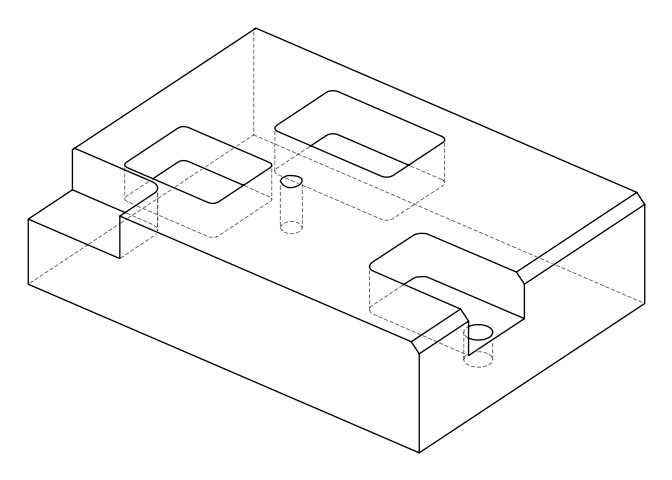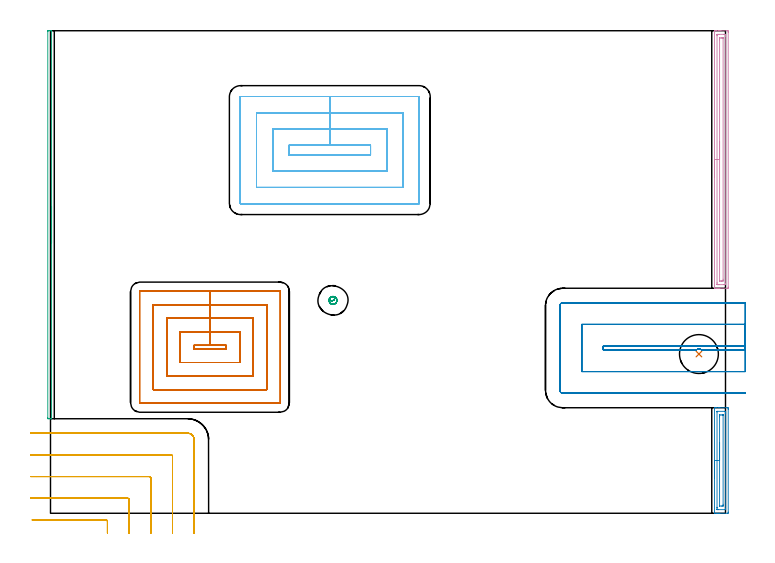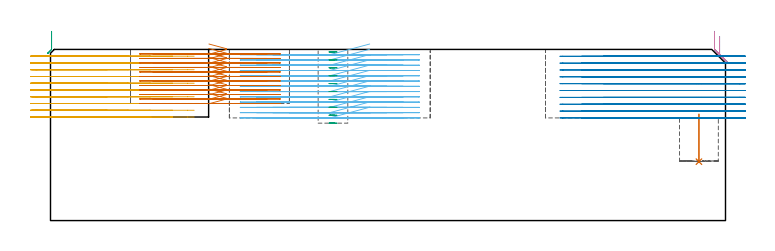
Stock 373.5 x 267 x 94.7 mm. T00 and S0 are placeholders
(PLAN: 9 operations, 6 tool changes, 78.6 min)
(1 INDEXABLE_INSERT_DRILL_BLIND_HOLE_FROM_SOLID | STEP1POCKET | NXT0302_014 | 0.11 min | 22429 mm3)
(2 AREA_MILL | FG_CHAMFER_SURFACE | UGT0205_001 | 1.61 min | 1824 mm3)
(3 AREA_MILL_1 | FG_CHAMFER_SURFACE_1 | UGT0205_001 | 1.87 min | 478 mm3)
(4 AREA_MILL_2 | FG_CHAMFER_SURFACE_2 | UGT0205_001 | 3.63 min | 4248 mm3)
(5 MILL_CORNER_NOTCH_RECTANGULAR | CORNER_NOTCH_RECTANGULAR | NXT0201_012 | Follow Part, ap 4, ae 75% | 10.98 min | 170080 mm3)
(6 MILL_RECTANGULAR_POCKET | POCKET_RECTANGULAR_STRAIGHT | NXT0201_011 | Follow Part, ap 3, ae 75% | 23.67 min | 299069 mm3)
(7 MILL_RECTANGULAR_POCKET_1 | POCKET_RECTANGULAR_STRAIGHT_1 | NXT0201_010 | Follow Part, ap 2.5, ae 75% | 20.97 min | 188528 mm3)
(8 MILL_SLOT | SLOT_PARTIAL_RECTANGULAR | NXT0201_012 | Follow Part, ap 4, ae 75% | 14.89 min | 234040 mm3)
(9 MILL_BLIND_HOLE_FROM_SOLID_MATERIAL | STEP1POCKET_1 | NXT0201_011 | Spiral | 0.88 min | 8595 mm3)
(TOOL NXT0302_014 | Index. Insert Drill 21.5mm [880-D2150L25-03] | D21.5 PA176 FL65 Z2)
(TOOL UGT0205_001 | Chamfer Mill 20 x 3 x 45 deg. | D20 FL50 Z2)
(TOOL NXT0201_012 | ENDMILL 16mm [2P460-1600-NA 1630] | D16 FL38 Z6)
(TOOL NXT0201_011 | ENDMILL 12mm [2P460-1200-NA 1630] | D12 FL38 Z6)
(TOOL NXT0201_010 | ENDMILL 10mm [2P460-1000-NA 1630] | D10 FL30 Z6)
(OP 1 INDEXABLE_INSERT_DRILL_BLIND_HOLE_FROM_SOLID)
G17 G21 G94 G90
T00 M6
G54
G17 G0 G90 X358.8 Y88.1 S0 M3
G43 Z104.7 H1
G94 G81 G98 Z32.6 F250. R58.8
G80
M5
M2
(OP 2 AREA_MILL)
G17 G21 G94 G90
T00 M6
G54
G17 G0 G90 X367.4 Y19.2 S1061 M3
G43 Z104.7 H0
G94 G1 Y19.238 Z103.828 F250.
Y19.352 Z102.963
Y19.541 Z102.112
Y19.803 Z101.28
Y20.137 Z100.474
Y20.54 Z99.7
Y21.008 Z98.964
Y21.54 Z98.272
Y22.129 Z97.629
Y22.772 Z97.04
Y23.464 Z96.508
Y24.2 Z96.04
Y24.974 Z95.637
Y25.78 Z95.303
Y26.612 Z95.041
Y27.463 Z94.852
Y28.328 Z94.738
Y29.2 Z94.7
Y58.23
X367.403 Y58.39 Z94.688
X367.518 Y58.398 Z94.574
X367.638 Y58.4 Z94.461
X367.922 Z94.177
X368.585 Z93.509
X369.788 Z92.309
X370.328 Z91.766
X374.416 Z87.681
X374.686 Y58.397 Z87.411
X374.994 Y58.39 Z87.104
X374.998 Y58.103 Z87.1
X375. Y57.784
Y57.462
Y0.616
X374.998 Y0.297 Z87.101
X374.993 Y0.01 Z87.104
X374.686 Y0. Z87.411
X370.328 Z91.766
X369.788 Z92.309
X369.457 Z92.639
X368.917 Z93.179
X368.585 Z93.509
X367.638 Z94.461
X367.519 Z94.573
X367.468 Y0.002 Z94.624
X367.403 Y0.01 Z94.688
X367.4 Y0.17 Z94.7
Y29.2
X368.814 Z93.286
X368.815 Y55.997 Z93.285
X368.816 Y56.326 Z93.284
X368.818 Y56.367 Z93.282
X368.82 Y56.382 Z93.28
X368.83 Y56.39 Z93.27
X368.933 Y56.395 Z93.167
X369.065 Y56.399 Z93.035
X372.943 Y56.4 Z89.157
X373.424 Y56.398 Z88.676
X373.549 Y56.393 Z88.551
X373.572 Y56.391 Z88.528
X373.579 Y56.348 Z88.521
X373.582 Y56.235 Z88.518
X373.585 Y55.997 Z88.515
X373.586 Y55.339 Z88.514
Y55.104
X373.585 Y2.403 Z88.515
X373.584 Y2.074 Z88.516
X373.582 Y2.033 Z88.518
X373.58 Y2.018 Z88.52
X373.57 Y2.01 Z88.53
X373.467 Y2.005 Z88.633
X373.335 Y2.001 Z88.765
X369.457 Y2. Z92.643
X368.976 Y2.002 Z93.124
X368.851 Y2.007 Z93.249
X368.828 Y2.009 Z93.272
X368.821 Y2.052 Z93.279
X368.818 Y2.165 Z93.282
X368.816 Y2.403 Z93.284
X368.814 Y3.061 Z93.286
Y3.296
Y29.2
X370.228 Z91.872
X370.229 Y53.42 Z91.871
X370.233 Y54.211 Z91.867
X370.235 Y54.306 Z91.865
X370.242 Y54.39 Z91.858
X370.328 Y54.392 Z91.772
X371.016 Y54.399 Z91.084
X372.072 Z90.028
X372.133 Y54.398 Z89.967
X372.155 Y54.394 Z89.945
X372.163 Y54.391 Z89.937
X372.165 Y54.379 Z89.935
X372.169 Y54.313 Z89.931
X372.171 Y54.211 Z89.929
Y54.108
Y4.98
X372.167 Y4.189 Z89.933
X372.165 Y4.094 Z89.935
X372.158 Y4.01 Z89.942
X372.072 Y4.008 Z90.028
X371.384 Y4.001 Z90.716
X370.328 Z91.772
X370.267 Y4.002 Z91.833
X370.245 Y4.006 Z91.855
X370.237 Y4.009 Z91.863
X370.235 Y4.021 Z91.865
X370.231 Y4.087 Z91.869
X370.229 Y4.189 Z91.871
Y4.292
X370.228 Y29.2 Z91.872
Y30.072 Z91.91
Y30.936 Z92.023
Y31.788 Z92.212
Y32.62 Z92.475
Y33.426 Z92.808
Y34.2 Z93.211
Y34.936 Z93.68
Y35.628 Z94.211
Y36.271 Z94.8
Y36.86 Z95.444
Y37.391 Z96.136
Y37.86 Z96.872
Y38.263 Z97.645
Y38.597 Z98.451
Y38.859 Z99.283
Y39.048 Z100.135
Y39.162 Z101.
Y39.2 Z101.872
G0 Z104.7
M5
M2
(OP 3 AREA_MILL_1)
G17 G21 G94 G90
T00 M6
G54
G17 G0 G90 X0.6 Y169.65 S1061 M3
G43 Z104.7 H0
G94 G1 Y169.612 Z103.828 F250.
Y169.498 Z102.963
Y169.309 Z102.112
Y169.047 Z101.28
Y168.713 Z100.474
Y168.31 Z99.7
Y167.842 Z98.964
Y167.31 Z98.272
Y166.721 Z97.629
Y166.078 Z97.039
Y165.386 Z96.508
Y164.65 Z96.04
Y163.876 Z95.637
Y163.07 Z95.303
Y162.238 Z95.041
Y161.387 Z94.852
Y160.522 Z94.738
Y159.65 Z94.7
Y52.469
X0.597 Y52.31 Z94.688
X0.543 Y52.307 Z94.634
X0.143 Y52.3 Z94.243
X-0.221 Z93.878
X-0.896 Z93.199
X-1.234 Z92.863
X-1.491 Y52.302 Z92.605
X-1.496 Y52.469 Z92.604
X-1.5 Y52.771 Z92.6
Y266.687
X-1.497 Y266.831 Z92.603
X-1.491 Y266.998 Z92.605
X-1.233 Y267. Z92.863
X-0.896 Z93.199
X-0.221 Z93.879
X0.143 Z94.243
X0.543 Y266.993 Z94.634
X0.597 Y266.99 Z94.688
X0.6 Y266.831 Z94.7
Y159.65
Y158.778 Z94.738
Y157.914 Z94.852
Y157.062 Z95.041
Y156.23 Z95.303
Y155.424 Z95.637
Y154.65 Z96.04
Y153.914 Z96.508
Y153.222 Z97.039
Y152.579 Z97.629
Y151.99 Z98.272
Y151.459 Z98.964
Y150.99 Z99.7
Y150.587 Z100.474
Y150.253 Z101.28
Y149.991 Z102.112
Y149.802 Z102.963
Y149.688 Z103.828
Y149.65 Z104.7
M5
M2
(OP 4 AREA_MILL_2)
G17 G21 G94 G90
T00 M6
G54
G17 G0 G90 X367.4 Y185.75 S1061 M3
G43 Z104.7 H0
G94 G1 Y185.788 Z103.828 F250.
Y185.902 Z102.963
Y186.091 Z102.112
Y186.353 Z101.28
Y186.687 Z100.474
Y187.09 Z99.7
Y187.558 Z98.964
Y188.09 Z98.272
Y188.679 Z97.629
Y189.322 Z97.04
Y190.014 Z96.508
Y190.75 Z96.04
Y191.524 Z95.637
Y192.33 Z95.303
Y193.162 Z95.041
Y194.013 Z94.852
Y194.878 Z94.738
Y195.75 Z94.7
Y266.82
X367.403 Y266.99 Z94.688
X367.525 Y266.998 Z94.568
X367.652 Y267. Z94.447
X367.884 Z94.215
X368.585 Z93.509
X369.807 Z92.29
X370.328 Z91.766
X370.939 Z91.156
X374.426 Z87.671
X374.686 Y266.997 Z87.411
X374.994 Y266.99 Z87.104
X374.998 Y266.693 Z87.101
X375. Y266.373 Z87.1
Y266.052
Y125.127
X374.998 Y124.807 Z87.101
X374.994 Y124.51 Z87.104
X374.686 Y124.5 Z87.411
X370.328 Z91.766
X369.807 Z92.29
X369.457 Z92.639
X368.935 Z93.161
X368.585 Z93.509
X367.652 Z94.447
X367.526 Z94.566
X367.468 Y124.502 Z94.624
X367.403 Y124.51 Z94.688
X367.4 Y124.68 Z94.7
Y195.75
X368.814 Z93.286
X368.815 Y264.35 Z93.285
X368.816 Y264.585 Z93.284
X368.82 Y264.915 Z93.28
X368.821 Y264.987 Z93.279
X368.918 Y264.993 Z93.182
X369.054 Y264.998 Z93.046
X369.457 Y265. Z92.643
X369.924 Z92.176
X372.539 Z89.561
X372.943 Z89.157
X373.412 Y264.998 Z88.688
X373.548 Y264.993 Z88.552
X373.574 Y264.991 Z88.526
X373.579 Y264.943 Z88.521
X373.583 Y264.823 Z88.517
X373.585 Y264.585 Z88.515
X373.586 Y263.926 Z88.514
X373.585 Y127.15 Z88.515
X373.584 Y126.915 Z88.516
X373.58 Y126.585 Z88.52
X373.579 Y126.512 Z88.521
X373.482 Y126.507 Z88.618
X373.346 Y126.502 Z88.754
X372.943 Y126.5 Z89.157
X372.476 Z89.624
X369.861 Z92.239
X369.457 Z92.643
X368.987 Y126.502 Z93.113
X368.852 Y126.507 Z93.248
X368.826 Y126.509 Z93.274
X368.821 Y126.557 Z93.279
X368.817 Y126.676 Z93.283
X368.815 Y126.915 Z93.285
X368.814 Y127.574 Z93.286
Y195.75
X370.228 Z91.872
Y262.006
X370.231 Y262.797 Z91.869
X370.232 Y262.896 Z91.868
X370.236 Y262.99 Z91.864
X370.328 Y262.992 Z91.772
X371.003 Y262.999 Z91.097
X371.2 Y263. Z90.9
X371.874 Z90.226
X372.072 Y262.998 Z90.028
X372.137 Y262.995 Z89.963
X372.159 Y262.991 Z89.941
X372.165 Y262.987 Z89.935
X372.167 Y262.968 Z89.933
X372.17 Y262.9 Z89.93
X372.171 Y262.797 Z89.929
X372.172 Y262.695 Z89.928
Y129.494
X372.169 Y128.702 Z89.931
X372.168 Y128.604 Z89.932
X372.164 Y128.51 Z89.936
X372.072 Y128.508 Z90.028
X371.397 Y128.501 Z90.703
X371.2 Y128.5 Z90.9
X370.526 Z91.574
X370.328 Y128.502 Z91.772
X370.263 Y128.505 Z91.837
X370.241 Y128.509 Z91.859
X370.235 Y128.513 Z91.865
X370.233 Y128.532 Z91.867
X370.23 Y128.6 Z91.87
X370.229 Y128.702 Z91.871
X370.228 Y128.805 Z91.872
Y195.75
Y196.622 Z91.91
Y197.486 Z92.023
Y198.338 Z92.212
Y199.17 Z92.475
Y199.976 Z92.808
Y200.75 Z93.211
Y201.486 Z93.68
Y202.178 Z94.211
Y202.821 Z94.8
Y203.41 Z95.444
Y203.941 Z96.136
Y204.41 Z96.872
Y204.813 Z97.645
Y205.147 Z98.451
Y205.409 Z99.283
Y205.598 Z100.135
Y205.712 Z101.
Y205.75 Z101.872
G0 Z104.7
M5
M2
(OP 5 MILL_CORNER_NOTCH_RECTANGULAR)
G17 G21 G94 G90
T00 M6
G54
G17 G0 G90 X31.5 Y-11. S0 M3
G43 Z104.7 H1
Z90.96
G94 G1 Y-8. F250.
Y-4.495 F500.
G3 X30.705 Y-3.7 R0.8
G1 X-7.093
X-10.093 F250.
G0 Z104.7
X43.5 Y-11.
Z90.96
G1 Y-8.
Y7.505 F500.
G3 X42.705 Y8.3 R0.8
G1 X-8.
X-11. F250.
G0 Z104.7
X55.5 Y-11.
Z90.96
G1 Y-8.
Y19.504 F500.
G3 X54.704 Y20.3 R0.8
G1 X-8.
X-11. F250.
G0 Z104.7
X67.5 Y-11.
Z90.96
G1 Y-8.
Y31.504 F500.
G3 X66.704 Y32.3 R0.8
G1 X-8.
X-11. F250.
G0 Z104.7
X79.5 Y-11.
Z90.96
G1 Y-8.
Y40.7 F500.
G3 X75.9 Y44.3 R3.6
G1 X-8.
X-11. F250.
G0 Z104.7
X31.5 Y-11.
Z87.22
G1 Y-8.
Y-4.495 F500.
G3 X30.705 Y-3.7 R0.8
G1 X-7.093
X-10.093 F250.
G0 Z104.7
X43.5 Y-11.
Z87.22
G1 Y-8.
Y7.505 F500.
G3 X42.705 Y8.3 R0.8
G1 X-8.
X-11. F250.
G0 Z104.7
X55.5 Y-11.
Z87.22
G1 Y-8.
Y19.504 F500.
G3 X54.704 Y20.3 R0.8
G1 X-8.
X-11. F250.
G0 Z104.7
X67.5 Y-11.
Z87.22
G1 Y-8.
Y31.504 F500.
G3 X66.704 Y32.3 R0.8
G1 X-8.
X-11. F250.
G0 Z104.7
X79.5 Y-11.
Z87.22
G1 Y-8.
Y40.7 F500.
G3 X75.9 Y44.3 R3.6
G1 X-8.
X-11. F250.
G0 Z104.7
X31.5 Y-11.
Z83.48
G1 Y-8.
Y-4.495 F500.
G3 X30.705 Y-3.7 R0.8
G1 X-7.093
X-10.093 F250.
G0 Z104.7
X43.5 Y-11.
Z83.48
G1 Y-8.
Y7.505 F500.
G3 X42.705 Y8.3 R0.8
G1 X-8.
X-11. F250.
G0 Z104.7
X55.5 Y-11.
Z83.48
G1 Y-8.
Y19.504 F500.
G3 X54.704 Y20.3 R0.8
G1 X-8.
X-11. F250.
G0 Z104.7
X67.5 Y-11.
Z83.48
G1 Y-8.
Y31.504 F500.
G3 X66.704 Y32.3 R0.8
G1 X-8.
X-11. F250.
G0 Z104.7
X79.5 Y-11.
Z83.48
G1 Y-8.
Y40.7 F500.
G3 X75.9 Y44.3 R3.6
G1 X-8.
X-11. F250.
G0 Z104.7
X31.5 Y-11.
Z79.74
G1 Y-8.
Y-4.495 F500.
G3 X30.705 Y-3.7 R0.8
G1 X-7.093
X-10.093 F250.
G0 Z104.7
X43.5 Y-11.
Z79.74
G1 Y-8.
Y7.505 F500.
G3 X42.705 Y8.3 R0.8
G1 X-8.
X-11. F250.
G0 Z104.7
X55.5 Y-11.
Z79.74
G1 Y-8.
Y19.504 F500.
G3 X54.704 Y20.3 R0.8
G1 X-8.
X-11. F250.
G0 Z104.7
X67.5 Y-11.
Z79.74
G1 Y-8.
Y31.504 F500.
G3 X66.704 Y32.3 R0.8
G1 X-8.
X-11. F250.
G0 Z104.7
X79.5 Y-11.
Z79.74
G1 Y-8.
Y40.7 F500.
G3 X75.9 Y44.3 R3.6
G1 X-8.
X-11. F250.
G0 Z104.7
X31.5 Y-11.
Z76.
G1 Y-8.
Y-4.495 F500.
G3 X30.705 Y-3.7 R0.8
G1 X-7.093
X-10.093 F250.
G0 Z104.7
X43.5 Y-11.
Z76.
G1 Y-8.
Y7.505 F500.
G3 X42.705 Y8.3 R0.8
G1 X-8.
X-11. F250.
G0 Z104.7
X55.5 Y-11.
Z76.
G1 Y-8.
Y19.504 F500.
G3 X54.704 Y20.3 R0.8
G1 X-8.
X-11. F250.
G0 Z104.7
X67.5 Y-11.
Z76.
G1 Y-8.
Y31.504 F500.
G3 X66.704 Y32.3 R0.8
G1 X-8.
X-11. F250.
G0 Z104.7
X79.5 Y-11.
Z76.
G1 Y-8.
Y40.7 F500.
G3 X75.9 Y44.3 R3.6
G1 X-8.
X-11. F250.
G0 Z104.7
X31.5 Y-11.
Z72.26
G1 Y-8.
Y-4.495 F500.
G3 X30.705 Y-3.7 R0.8
G1 X-7.093
X-10.093 F250.
G0 Z104.7
X43.5 Y-11.
Z72.26
G1 Y-8.
Y7.505 F500.
G3 X42.705 Y8.3 R0.8
G1 X-8.
X-11. F250.
G0 Z104.7
X55.5 Y-11.
Z72.26
G1 Y-8.
Y19.504 F500.
G3 X54.704 Y20.3 R0.8
G1 X-8.
X-11. F250.
G0 Z104.7
X67.5 Y-11.
Z72.26
G1 Y-8.
Y31.504 F500.
G3 X66.704 Y32.3 R0.8
G1 X-8.
X-11. F250.
G0 Z104.7
X79.5 Y-11.
Z72.26
G1 Y-8.
Y40.7 F500.
G3 X75.9 Y44.3 R3.6
G1 X-8.
X-11. F250.
G0 Z104.7
X31.5 Y-11.
Z68.52
G1 Y-8.
Y-4.495 F500.
G3 X30.705 Y-3.7 R0.8
G1 X-7.093
X-10.093 F250.
G0 Z104.7
X43.5 Y-11.
Z68.52
G1 Y-8.
Y7.505 F500.
G3 X42.705 Y8.3 R0.8
G1 X-8.
X-11. F250.
G0 Z104.7
X55.5 Y-11.
Z68.52
G1 Y-8.
Y19.504 F500.
G3 X54.704 Y20.3 R0.8
G1 X-8.
X-11. F250.
G0 Z104.7
X67.5 Y-11.
Z68.52
G1 Y-8.
Y31.504 F500.
G3 X66.704 Y32.3 R0.8
G1 X-8.
X-11. F250.
G0 Z104.7
X79.5 Y-11.
Z68.52
G1 Y-8.
Y40.7 F500.
G3 X75.9 Y44.3 R3.6
G1 X-8.
X-11. F250.
G0 Z104.7
X31.5 Y-11.
Z64.78
G1 Y-8.
Y-4.495 F500.
G3 X30.705 Y-3.7 R0.8
G1 X-7.093
X-10.093 F250.
G0 Z104.7
X43.5 Y-11.
Z64.78
G1 Y-8.
Y7.505 F500.
G3 X42.705 Y8.3 R0.8
G1 X-8.
X-11. F250.
G0 Z104.7
X55.5 Y-11.
Z64.78
G1 Y-8.
Y19.504 F500.
G3 X54.704 Y20.3 R0.8
G1 X-8.
X-11. F250.
G0 Z104.7
X67.5 Y-11.
Z64.78
G1 Y-8.
Y31.504 F500.
G3 X66.704 Y32.3 R0.8
G1 X-8.
X-11. F250.
G0 Z104.7
X79.5 Y-11.
Z64.78
G1 Y-8.
Y40.7 F500.
G3 X75.9 Y44.3 R3.6
G1 X-8.
X-11. F250.
G0 Z104.7
X31.5 Y-11.
Z61.04
G1 Y-8.
Y-4.495 F500.
G3 X30.705 Y-3.7 R0.8
G1 X-7.093
X-10.093 F250.
G0 Z104.7
X43.5 Y-11.
Z61.04
G1 Y-8.
Y7.505 F500.
G3 X42.705 Y8.3 R0.8
G1 X-8.
X-11. F250.
G0 Z104.7
X55.5 Y-11.
Z61.04
G1 Y-8.
Y19.504 F500.
G3 X54.704 Y20.3 R0.8
G1 X-8.
X-11. F250.
G0 Z104.7
X67.5 Y-11.
Z61.04
G1 Y-8.
Y31.504 F500.
G3 X66.704 Y32.3 R0.8
G1 X-8.
X-11. F250.
G0 Z104.7
X79.5 Y-11.
Z61.04
G1 Y-8.
Y40.7 F500.
G3 X75.9 Y44.3 R3.6
G1 X-8.
X-11. F250.
G0 Z104.7
X31.5 Y-11.
Z57.3
G1 Y-8.
Y-4.495 F500.
G3 X30.705 Y-3.7 R0.8
G1 X-7.093
X-10.093 F250.
G0 Z104.7
X43.5 Y-11.
Z57.3
G1 Y-8.
Y7.505 F500.
G3 X42.705 Y8.3 R0.8
G1 X-8.
X-11. F250.
G0 Z104.7
X55.5 Y-11.
Z57.3
G1 Y-8.
Y19.504 F500.
G3 X54.704 Y20.3 R0.8
G1 X-8.
X-11. F250.
G0 Z104.7
X67.5 Y-11.
Z57.3
G1 Y-8.
Y31.504 F500.
G3 X66.704 Y32.3 R0.8
G1 X-8.
X-11. F250.
G0 Z104.7
X79.5 Y-11.
Z57.3
G1 Y-8.
Y40.7 F500.
G3 X75.9 Y44.3 R3.6
G1 X-8.
X-11. F250.
G0 Z104.7
M5
M2
(OP 6 MILL_RECTANGULAR_POCKET)
G17 G21 G94 G90
T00 M6
G54
G17 G0 G90 X176.626 Y203.6 S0 M3
G43 Z104.7 H1
Z97.7
G94 G1 X154.55 Z91.785 F250.
X132. F500.
Y198.3
X177.1
Y203.6
X154.55
Y212.6
X123.
Y189.3
X186.1
Y212.6
X154.55
Y221.6
X114.
Y180.3
X195.1
Y221.6
X154.55
Y230.6
X105.2
G3 X105. Y230.4 R0.2
G1 Y171.5
G3 X105.2 Y171.3 R0.2
G1 X203.9
G3 X204.1 Y171.5 R0.2
G1 Y230.4
G3 X203.9 Y230.6 R0.2
G1 X154.55
X153.55
G0 X176.626 Y203.6 Z94.785
G1 X154.55 Z88.869 F250.
X132. F500.
Y198.3
X177.1
Y203.6
X154.55
Y212.6
X123.
Y189.3
X186.1
Y212.6
X154.55
Y221.6
X114.
Y180.3
X195.1
Y221.6
X154.55
Y230.6
X105.2
G3 X105. Y230.4 R0.2
G1 Y171.5
G3 X105.2 Y171.3 R0.2
G1 X203.9
G3 X204.1 Y171.5 R0.2
G1 Y230.4
G3 X203.9 Y230.6 R0.2
G1 X154.55
X153.55
G0 X176.626 Y203.6 Z91.869
G1 X154.55 Z85.954 F250.
X132. F500.
Y198.3
X177.1
Y203.6
X154.55
Y212.6
X123.
Y189.3
X186.1
Y212.6
X154.55
Y221.6
X114.
Y180.3
X195.1
Y221.6
X154.55
Y230.6
X105.2
G3 X105. Y230.4 R0.2
G1 Y171.5
G3 X105.2 Y171.3 R0.2
G1 X203.9
G3 X204.1 Y171.5 R0.2
G1 Y230.4
G3 X203.9 Y230.6 R0.2
G1 X154.55
X153.55
G0 X176.626 Y203.6 Z88.954
G1 X154.55 Z83.038 F250.
X132. F500.
Y198.3
X177.1
Y203.6
X154.55
Y212.6
X123.
Y189.3
X186.1
Y212.6
X154.55
Y221.6
X114.
Y180.3
X195.1
Y221.6
X154.55
Y230.6
X105.2
G3 X105. Y230.4 R0.2
G1 Y171.5
G3 X105.2 Y171.3 R0.2
G1 X203.9
G3 X204.1 Y171.5 R0.2
G1 Y230.4
G3 X203.9 Y230.6 R0.2
G1 X154.55
X153.55
G0 X176.626 Y203.6 Z86.038
G1 X154.55 Z80.123 F250.
X132. F500.
Y198.3
X177.1
Y203.6
X154.55
Y212.6
X123.
Y189.3
X186.1
Y212.6
X154.55
Y221.6
X114.
Y180.3
X195.1
Y221.6
X154.55
Y230.6
X105.2
G3 X105. Y230.4 R0.2
G1 Y171.5
G3 X105.2 Y171.3 R0.2
G1 X203.9
G3 X204.1 Y171.5 R0.2
G1 Y230.4
G3 X203.9 Y230.6 R0.2
G1 X154.55
X153.55
G0 X176.626 Y203.6 Z83.123
G1 X154.55 Z77.208 F250.
X132. F500.
Y198.3
X177.1
Y203.6
X154.55
Y212.6
X123.
Y189.3
X186.1
Y212.6
X154.55
Y221.6
X114.
Y180.3
X195.1
Y221.6
X154.55
Y230.6
X105.2
G3 X105. Y230.4 R0.2
G1 Y171.5
G3 X105.2 Y171.3 R0.2
G1 X203.9
G3 X204.1 Y171.5 R0.2
G1 Y230.4
G3 X203.9 Y230.6 R0.2
G1 X154.55
X153.55
G0 X176.626 Y203.6 Z80.208
G1 X154.55 Z74.292 F250.
X132. F500.
Y198.3
X177.1
Y203.6
X154.55
Y212.6
X123.
Y189.3
X186.1
Y212.6
X154.55
Y221.6
X114.
Y180.3
X195.1
Y221.6
X154.55
Y230.6
X105.2
G3 X105. Y230.4 R0.2
G1 Y171.5
G3 X105.2 Y171.3 R0.2
G1 X203.9
G3 X204.1 Y171.5 R0.2
G1 Y230.4
G3 X203.9 Y230.6 R0.2
G1 X154.55
X153.55
G0 X176.626 Y203.6 Z77.292
G1 X154.55 Z71.377 F250.
X132. F500.
Y198.3
X177.1
Y203.6
X154.55
Y212.6
X123.
Y189.3
X186.1
Y212.6
X154.55
Y221.6
X114.
Y180.3
X195.1
Y221.6
X154.55
Y230.6
X105.2
G3 X105. Y230.4 R0.2
G1 Y171.5
G3 X105.2 Y171.3 R0.2
G1 X203.9
G3 X204.1 Y171.5 R0.2
G1 Y230.4
G3 X203.9 Y230.6 R0.2
G1 X154.55
X153.55
G0 X176.626 Y203.6 Z74.377
G1 X154.55 Z68.462 F250.
X132. F500.
Y198.3
X177.1
Y203.6
X154.55
Y212.6
X123.
Y189.3
X186.1
Y212.6
X154.55
Y221.6
X114.
Y180.3
X195.1
Y221.6
X154.55
Y230.6
X105.2
G3 X105. Y230.4 R0.2
G1 Y171.5
G3 X105.2 Y171.3 R0.2
G1 X203.9
G3 X204.1 Y171.5 R0.2
G1 Y230.4
G3 X203.9 Y230.6 R0.2
G1 X154.55
X153.55
G0 X176.626 Y203.6 Z71.462
G1 X154.55 Z65.546 F250.
X132. F500.
Y198.3
X177.1
Y203.6
X154.55
Y212.6
X123.
Y189.3
X186.1
Y212.6
X154.55
Y221.6
X114.
Y180.3
X195.1
Y221.6
X154.55
Y230.6
X105.2
G3 X105. Y230.4 R0.2
G1 Y171.5
G3 X105.2 Y171.3 R0.2
G1 X203.9
G3 X204.1 Y171.5 R0.2
G1 Y230.4
G3 X203.9 Y230.6 R0.2
G1 X154.55
X153.55
G0 X176.626 Y203.6 Z68.546
G1 X154.55 Z62.631 F250.
X132. F500.
Y198.3
X177.1
Y203.6
X154.55
Y212.6
X123.
Y189.3
X186.1
Y212.6
X154.55
Y221.6
X114.
Y180.3
X195.1
Y221.6
X154.55
Y230.6
X105.2
G3 X105. Y230.4 R0.2
G1 Y171.5
G3 X105.2 Y171.3 R0.2
G1 X203.9
G3 X204.1 Y171.5 R0.2
G1 Y230.4
G3 X203.9 Y230.6 R0.2
G1 X154.55
X153.55
G0 X176.626 Y203.6 Z65.631
G1 X154.55 Z59.715 F250.
X132. F500.
Y198.3
X177.1
Y203.6
X154.55
Y212.6
X123.
Y189.3
X186.1
Y212.6
X154.55
Y221.6
X114.
Y180.3
X195.1
Y221.6
X154.55
Y230.6
X105.2
G3 X105. Y230.4 R0.2
G1 Y171.5
G3 X105.2 Y171.3 R0.2
G1 X203.9
G3 X204.1 Y171.5 R0.2
G1 Y230.4
G3 X203.9 Y230.6 R0.2
G1 X154.55
X153.55
G0 X176.626 Y203.6 Z62.715
G1 X154.55 Z56.8 F250.
X132. F500.
Y198.3
X177.1
Y203.6
X154.55
Y212.6
X123.
Y189.3
X186.1
Y212.6
X154.55
Y221.6
X114.
Y180.3
X195.1
Y221.6
X154.55
Y230.6
X105.2
G3 X105. Y230.4 R0.2
G1 Y171.5
G3 X105.2 Y171.3 R0.2
G1 X203.9
G3 X204.1 Y171.5 R0.2
G1 Y230.4
G3 X203.9 Y230.6 R0.2
G1 X154.55
X153.55
G0 Z104.7
M5
M2
(OP 7 MILL_RECTANGULAR_POCKET_1)
G17 G21 G94 G90
T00 M6
G54
G17 G0 G90 X87.655 Y90.9 S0 M3
G43 Z104.7 H1
Z97.7
G94 G1 X97.2 Z95.142 F250.
Y92.9 Z94.606
X88.25 Z92.208
X79.3 F500.
Y90.9
X97.2
Y92.9
X88.25
Y100.4
X71.8
Y83.4
X104.7
Y100.4
X88.25
Y107.9
X64.3
Y75.9
X112.2
Y107.9
X88.25
Y115.4
X56.8
Y68.4
X119.7
Y115.4
X88.25
Y122.9
X49.6
G3 X49.3 Y122.6 R0.3
G1 Y61.2
G3 X49.6 Y60.9 R0.3
G1 X126.9
G3 X127.2 Y61.2 R0.3
G1 Y122.6
G3 X126.9 Y122.9 R0.3
G1 X88.25
X87.25
G0 X87.655 Y90.9 Z95.208
G1 X97.2 Z92.651 F250.
Y92.9 Z92.115
X88.25 Z89.717
X79.3 F500.
Y90.9
X97.2
Y92.9
X88.25
Y100.4
X71.8
Y83.4
X104.7
Y100.4
X88.25
Y107.9
X64.3
Y75.9
X112.2
Y107.9
X88.25
Y115.4
X56.8
Y68.4
X119.7
Y115.4
X88.25
Y122.9
X49.6
G3 X49.3 Y122.6 R0.3
G1 Y61.2
G3 X49.6 Y60.9 R0.3
G1 X126.9
G3 X127.2 Y61.2 R0.3
G1 Y122.6
G3 X126.9 Y122.9 R0.3
G1 X88.25
X87.25
G0 X87.655 Y90.9 Z92.717
G1 X97.2 Z90.159 F250.
Y92.9 Z89.623
X88.25 Z87.225
X79.3 F500.
Y90.9
X97.2
Y92.9
X88.25
Y100.4
X71.8
Y83.4
X104.7
Y100.4
X88.25
Y107.9
X64.3
Y75.9
X112.2
Y107.9
X88.25
Y115.4
X56.8
Y68.4
X119.7
Y115.4
X88.25
Y122.9
X49.6
G3 X49.3 Y122.6 R0.3
G1 Y61.2
G3 X49.6 Y60.9 R0.3
G1 X126.9
G3 X127.2 Y61.2 R0.3
G1 Y122.6
G3 X126.9 Y122.9 R0.3
G1 X88.25
X87.25
G0 X87.655 Y90.9 Z90.225
G1 X97.2 Z87.667 F250.
Y92.9 Z87.131
X88.25 Z84.733
X79.3 F500.
Y90.9
X97.2
Y92.9
X88.25
Y100.4
X71.8
Y83.4
X104.7
Y100.4
X88.25
Y107.9
X64.3
Y75.9
X112.2
Y107.9
X88.25
Y115.4
X56.8
Y68.4
X119.7
Y115.4
X88.25
Y122.9
X49.6
G3 X49.3 Y122.6 R0.3
G1 Y61.2
G3 X49.6 Y60.9 R0.3
G1 X126.9
G3 X127.2 Y61.2 R0.3
G1 Y122.6
G3 X126.9 Y122.9 R0.3
G1 X88.25
X87.25
G0 X87.655 Y90.9 Z87.733
G1 X97.2 Z85.176 F250.
Y92.9 Z84.64
X88.25 Z82.242
X79.3 F500.
Y90.9
X97.2
Y92.9
X88.25
Y100.4
X71.8
Y83.4
X104.7
Y100.4
X88.25
Y107.9
X64.3
Y75.9
X112.2
Y107.9
X88.25
Y115.4
X56.8
Y68.4
X119.7
Y115.4
X88.25
Y122.9
X49.6
G3 X49.3 Y122.6 R0.3
G1 Y61.2
G3 X49.6 Y60.9 R0.3
G1 X126.9
G3 X127.2 Y61.2 R0.3
G1 Y122.6
G3 X126.9 Y122.9 R0.3
G1 X88.25
X87.25
G0 X87.655 Y90.9 Z85.242
G1 X97.2 Z82.684 F250.
Y92.9 Z82.148
X88.25 Z79.75
X79.3 F500.
Y90.9
X97.2
Y92.9
X88.25
Y100.4
X71.8
Y83.4
X104.7
Y100.4
X88.25
Y107.9
X64.3
Y75.9
X112.2
Y107.9
X88.25
Y115.4
X56.8
Y68.4
X119.7
Y115.4
X88.25
Y122.9
X49.6
G3 X49.3 Y122.6 R0.3
G1 Y61.2
G3 X49.6 Y60.9 R0.3
G1 X126.9
G3 X127.2 Y61.2 R0.3
G1 Y122.6
G3 X126.9 Y122.9 R0.3
G1 X88.25
X87.25
G0 X87.655 Y90.9 Z82.75
G1 X97.2 Z80.192 F250.
Y92.9 Z79.656
X88.25 Z77.258
X79.3 F500.
Y90.9
X97.2
Y92.9
X88.25
Y100.4
X71.8
Y83.4
X104.7
Y100.4
X88.25
Y107.9
X64.3
Y75.9
X112.2
Y107.9
X88.25
Y115.4
X56.8
Y68.4
X119.7
Y115.4
X88.25
Y122.9
X49.6
G3 X49.3 Y122.6 R0.3
G1 Y61.2
G3 X49.6 Y60.9 R0.3
G1 X126.9
G3 X127.2 Y61.2 R0.3
G1 Y122.6
G3 X126.9 Y122.9 R0.3
G1 X88.25
X87.25
G0 X87.655 Y90.9 Z80.258
G1 X97.2 Z77.701 F250.
Y92.9 Z77.165
X88.25 Z74.767
X79.3 F500.
Y90.9
X97.2
Y92.9
X88.25
Y100.4
X71.8
Y83.4
X104.7
Y100.4
X88.25
Y107.9
X64.3
Y75.9
X112.2
Y107.9
X88.25
Y115.4
X56.8
Y68.4
X119.7
Y115.4
X88.25
Y122.9
X49.6
G3 X49.3 Y122.6 R0.3
G1 Y61.2
G3 X49.6 Y60.9 R0.3
G1 X126.9
G3 X127.2 Y61.2 R0.3
G1 Y122.6
G3 X126.9 Y122.9 R0.3
G1 X88.25
X87.25
G0 X87.655 Y90.9 Z77.767
G1 X97.2 Z75.209 F250.
Y92.9 Z74.673
X88.25 Z72.275
X79.3 F500.
Y90.9
X97.2
Y92.9
X88.25
Y100.4
X71.8
Y83.4
X104.7
Y100.4
X88.25
Y107.9
X64.3
Y75.9
X112.2
Y107.9
X88.25
Y115.4
X56.8
Y68.4
X119.7
Y115.4
X88.25
Y122.9
X49.6
G3 X49.3 Y122.6 R0.3
G1 Y61.2
G3 X49.6 Y60.9 R0.3
G1 X126.9
G3 X127.2 Y61.2 R0.3
G1 Y122.6
G3 X126.9 Y122.9 R0.3
G1 X88.25
X87.25
G0 X87.655 Y90.9 Z75.275
G1 X97.2 Z72.717 F250.
Y92.9 Z72.181
X88.25 Z69.783
X79.3 F500.
Y90.9
X97.2
Y92.9
X88.25
Y100.4
X71.8
Y83.4
X104.7
Y100.4
X88.25
Y107.9
X64.3
Y75.9
X112.2
Y107.9
X88.25
Y115.4
X56.8
Y68.4
X119.7
Y115.4
X88.25
Y122.9
X49.6
G3 X49.3 Y122.6 R0.3
G1 Y61.2
G3 X49.6 Y60.9 R0.3
G1 X126.9
G3 X127.2 Y61.2 R0.3
G1 Y122.6
G3 X126.9 Y122.9 R0.3
G1 X88.25
X87.25
G0 X87.655 Y90.9 Z72.783
G1 X97.2 Z70.226 F250.
Y92.9 Z69.69
X88.25 Z67.292
X79.3 F500.
Y90.9
X97.2
Y92.9
X88.25
Y100.4
X71.8
Y83.4
X104.7
Y100.4
X88.25
Y107.9
X64.3
Y75.9
X112.2
Y107.9
X88.25
Y115.4
X56.8
Y68.4
X119.7
Y115.4
X88.25
Y122.9
X49.6
G3 X49.3 Y122.6 R0.3
G1 Y61.2
G3 X49.6 Y60.9 R0.3
G1 X126.9
G3 X127.2 Y61.2 R0.3
G1 Y122.6
G3 X126.9 Y122.9 R0.3
G1 X88.25
X87.25
G0 X87.655 Y90.9 Z70.292
G1 X97.2 Z67.734 F250.
Y92.9 Z67.198
X88.25 Z64.8
X79.3 F500.
Y90.9
X97.2
Y92.9
X88.25
Y100.4
X71.8
Y83.4
X104.7
Y100.4
X88.25
Y107.9
X64.3
Y75.9
X112.2
Y107.9
X88.25
Y115.4
X56.8
Y68.4
X119.7
Y115.4
X88.25
Y122.9
X49.6
G3 X49.3 Y122.6 R0.3
G1 Y61.2
G3 X49.6 Y60.9 R0.3
G1 X126.9
G3 X127.2 Y61.2 R0.3
G1 Y122.6
G3 X126.9 Y122.9 R0.3
G1 X88.25
X87.25
G0 Z104.7
M5
M2
(OP 8 MILL_SLOT)
G17 G21 G94 G90
T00 M6
G54
G17 G0 G90 X384.5 Y92.5 S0 M3
G43 Z104.7 H1
Z90.91
G94 G1 X381.5 F250.
X305.9 F500.
Y90.4
X357.313
G2 X358.764 Y90.845 R2.802
X360.292 Y90.4 R2.751
G1 X381.5
X384.5 F250.
Y104.5
X381.5
X293.9 F500.
Y78.4
X381.5
X384.5 F250.
Y116.5
X381.5
X283.5 F500.
G3 X281.9 Y114.9 R1.6
G1 Y68.
G3 X283.5 Y66.4 R1.6
G1 X381.5
X384.5 F250.
G0 Y92.5 Z87.12
G1 X381.5
X305.9 F500.
Y90.4
X357.313
G2 X358.764 Y90.845 R2.802
X360.292 Y90.4 R2.751
G1 X381.5
X384.5 F250.
Y104.5
X381.5
X293.9 F500.
Y78.4
X381.5
X384.5 F250.
Y116.5
X381.5
X283.5 F500.
G3 X281.9 Y114.9 R1.6
G1 Y68.
G3 X283.5 Y66.4 R1.6
G1 X381.5
X384.5 F250.
G0 Y92.5 Z83.33
G1 X381.5
X305.9 F500.
Y90.4
X357.313
G2 X357.927 Y90.696 R2.802
X358.764 Y90.845 R2.802
X360.292 Y90.4 R2.751
G1 X381.5
X384.5 F250.
Y104.5
X381.5
X293.9 F500.
Y78.4
X381.5
X384.5 F250.
Y116.5
X381.5
X283.5 F500.
G3 X281.9 Y114.9 R1.6
G1 Y68.
G3 X283.5 Y66.4 R1.6
G1 X381.5
X384.5 F250.
G0 Y92.5 Z79.54
G1 X381.5
X305.9 F500.
Y90.4
X357.313
G2 X357.927 Y90.696 R2.802
X358.764 Y90.845 R2.802
X360.292 Y90.4 R2.751
G1 X381.5
X384.5 F250.
Y104.5
X381.5
X293.9 F500.
Y78.4
X381.5
X384.5 F250.
Y116.5
X381.5
X283.5 F500.
G3 X281.9 Y114.9 R1.6
G1 Y68.
G3 X283.5 Y66.4 R1.6
G1 X381.5
X384.5 F250.
G0 Y92.5 Z75.75
G1 X381.5
X305.9 F500.
Y90.4
X357.313
G2 X358.764 Y90.845 R2.802
X360.292 Y90.4 R2.751
G1 X381.5
X384.5 F250.
Y104.5
X381.5
X293.9 F500.
Y78.4
X381.5
X384.5 F250.
Y116.5
X381.5
X283.5 F500.
G3 X281.9 Y114.9 R1.6
G1 Y68.
G3 X283.5 Y66.4 R1.6
G1 X381.5
X384.5 F250.
G0 Y92.5 Z71.96
G1 X381.5
X305.9 F500.
Y90.4
X357.313
G2 X358.764 Y90.845 R2.802
X360.283 Y90.4 R2.803
G1 X381.5
X384.5 F250.
Y104.5
X381.5
X293.9 F500.
Y78.4
X381.5
X384.5 F250.
Y116.5
X381.5
X283.5 F500.
G3 X281.9 Y114.9 R1.6
G1 Y68.
G3 X283.5 Y66.4 R1.6
G1 X381.5
X384.5 F250.
G0 Y92.5 Z68.17
G1 X381.5
X305.9 F500.
Y90.4
X357.313
G2 X358.764 Y90.845 R2.802
X360.283 Y90.4 R2.803
G1 X381.5
X384.5 F250.
Y104.5
X381.5
X293.9 F500.
Y78.4
X381.5
X384.5 F250.
Y116.5
X381.5
X283.5 F500.
G3 X281.9 Y114.9 R1.6
G1 Y68.
G3 X283.5 Y66.4 R1.6
G1 X381.5
X384.5 F250.
G0 Y92.5 Z64.38
G1 X381.5
X305.9 F500.
Y90.4
X357.313
G2 X358.764 Y90.845 R2.802
X360.292 Y90.4 R2.751
G1 X381.5
X384.5 F250.
Y104.5
X381.5
X293.9 F500.
Y78.4
X381.5
X384.5 F250.
Y116.5
X381.5
X283.5 F500.
G3 X281.9 Y114.9 R1.6
G1 Y68.
G3 X283.5 Y66.4 R1.6
G1 X381.5
X384.5 F250.
G0 Y92.5 Z60.59
G1 X381.5
X305.9 F500.
Y90.4
X357.313
G2 X358.764 Y90.845 R2.802
X360.292 Y90.4 R2.751
G1 X381.5
X384.5 F250.
Y104.5
X381.5
X293.9 F500.
Y78.4
X381.5
X384.5 F250.
Y116.5
X381.5
X283.5 F500.
G3 X281.9 Y114.9 R1.6
G1 Y68.
G3 X283.5 Y66.4 R1.6
G1 X381.5
X384.5 F250.
G0 Y92.5 Z56.8
G1 X381.5
X305.9 F500.
Y90.4
X357.313
G2 X358.764 Y90.845 R2.802
X360.292 Y90.4 R2.751
G1 X381.5
X384.5 F250.
Y104.5
X381.5
X293.9 F500.
Y78.4
X381.5
X384.5 F250.
Y116.5
X381.5
X283.5 F500.
G3 X281.9 Y114.9 R1.6
G1 Y68.
G3 X283.5 Y66.4 R1.6
G1 X381.5
X384.5 F250.
G0 Z104.7
M5
M2
(OP 9 MILL_BLIND_HOLE_FROM_SOLID_MATERIAL)
G17 G21 G94 G90
T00 M6
G54
G17 G0 G90 X156.3 Y117.8 S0 M3
G43 Z104.7 H1
Z93.32
G94 G3 X156.978 Y119.322 R0.912 F250.
X154.828 Y119.435 R1.522
X154.665 Y116.328 R2.2
X154.828 Y119.435 R-2.2
X154.746 Y117.881 R1.1
X156.3 Y117.8 R1.1
G0 Z88.94
G3 X156.978 Y119.322 R0.912
X154.828 Y119.435 R1.522
X154.665 Y116.328 R2.2
X154.828 Y119.435 R-2.2
X154.746 Y117.881 R1.1
X156.3 Y117.8 R1.1
G0 Z84.56
G3 X156.978 Y119.322 R0.912
X154.828 Y119.435 R1.522
X154.665 Y116.328 R2.2
X154.828 Y119.435 R-2.2
X154.746 Y117.881 R1.1
X156.3 Y117.8 R1.1
G0 Z80.18
G3 X156.978 Y119.322 R0.912
X154.828 Y119.435 R1.522
X154.665 Y116.328 R2.2
X154.828 Y119.435 R-2.2
X154.746 Y117.881 R1.1
X156.3 Y117.8 R1.1
G0 Z75.8
G3 X156.978 Y119.322 R0.912
X154.828 Y119.435 R1.522
X154.665 Y116.328 R2.2
X154.828 Y119.435 R-2.2
X154.746 Y117.881 R1.1
X156.3 Y117.8 R1.1
G0 Z71.42
G3 X156.978 Y119.322 R0.912
X154.828 Y119.435 R1.522
X154.665 Y116.328 R2.2
X154.828 Y119.435 R-2.2
X154.746 Y117.881 R1.1
X156.3 Y117.8 R1.1
G0 Z67.04
G3 X156.978 Y119.322 R0.912
X154.828 Y119.435 R1.522
X154.665 Y116.328 R2.2
X154.828 Y119.435 R-2.2
X154.746 Y117.881 R1.1
X156.3 Y117.8 R1.1
G0 Z62.66
G3 X156.978 Y119.322 R0.912
X154.828 Y119.435 R1.522
X154.665 Y116.328 R2.2
X154.828 Y119.435 R-2.2
X154.746 Y117.881 R1.1
X156.3 Y117.8 R1.1
G0 Z58.28
G3 X156.978 Y119.322 R0.912
X154.828 Y119.435 R1.522
X154.665 Y116.328 R2.2
X154.828 Y119.435 R-2.2
X154.746 Y117.881 R1.1
X156.3 Y117.8 R1.1
G0 Z53.9
G3 X156.978 Y119.322 R0.912
X154.828 Y119.435 R1.522
X154.665 Y116.328 R2.2
X154.828 Y119.435 R-2.2
X154.746 Y117.881 R1.1
X156.3 Y117.8 R1.1
G0 Z104.7
M5
M2
